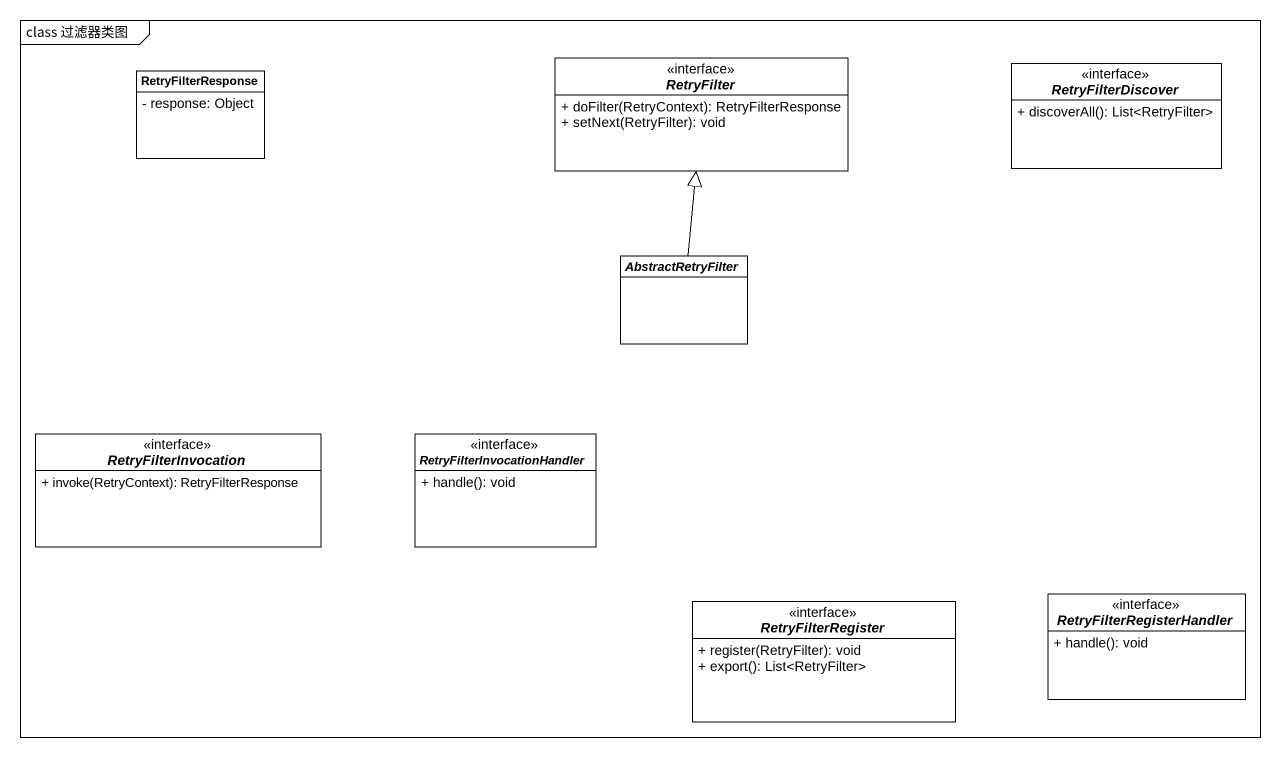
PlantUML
@startuml
mainframe class 过滤器类图
hide circle
hide empty members
skinparam classAttributeIconSize 0
class RetryFilterResponse #FFFFFF {
  - response: Object
}
interface RetryFilter #FFFFFF {
  + doFilter(RetryContext): RetryFilterResponse
  + setNext(RetryFilter): void
}
interface RetryFilterDiscover #FFFFFF {
  + discoverAll(): List<RetryFilter>
}
abstract class AbstractRetryFilter #FFFFFF
interface RetryFilterInvocation #FFFFFF {
  + invoke(RetryContext): RetryFilterResponse
}
interface RetryFilterInvocationHandler #FFFFFF {
  + handle(): void
}
interface RetryFilterRegisterHandler #FFFFFF {
  + handle(): void
}
interface RetryFilterRegister #FFFFFF {
  + register(RetryFilter): void
  + export(): List<RetryFilter>
}
AbstractRetryFilter -up-|> RetryFilter
@enduml
